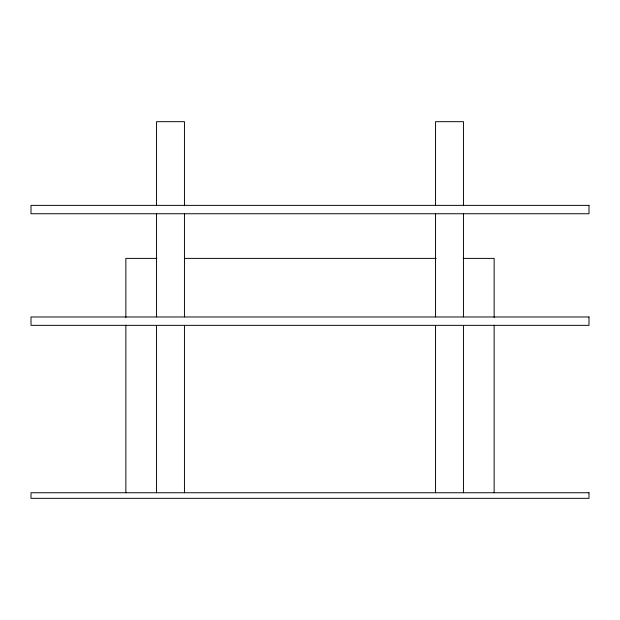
<?xml version="1.0" encoding="UTF-8"?>
<svg xmlns="http://www.w3.org/2000/svg" width="620" height="620" viewBox="0 0 620 620"><rect width="100%" height="100%" fill="white"/><g stroke="black" fill="none" stroke-linecap="round" stroke-linejoin="round"><path stroke-width="0.93" d="M156.79 258.385L125.86 258.385L125.86 317.456M184.822 258.385L436.147 258.385M463.21 258.385L494.14 258.385L494.14 317.456M494.14 325.206L494.14 492.745M463.45 205.747L463.45 121.675L435.55 121.675L435.55 205.747M463.45 213.474L463.45 316.874M463.45 325.57L463.45 492.745M435.55 213.474L435.55 316.874M435.55 325.57L435.55 492.745M184.45 205.747L184.45 121.675L156.55 121.675L156.55 205.747M184.45 213.474L184.45 316.874M184.45 325.57L184.45 492.745M156.55 213.474L156.55 316.874M156.55 325.57L156.55 492.745M125.86 325.206L125.86 492.745M589 205.375L31 205.375L31 213.745L589 213.745L589 205.375M589 316.975L31 316.975L31 325.345L589 325.345L589 316.975M589 492.745L31 492.745L31 498.325L589 498.325L589 492.745"/></g></svg>
